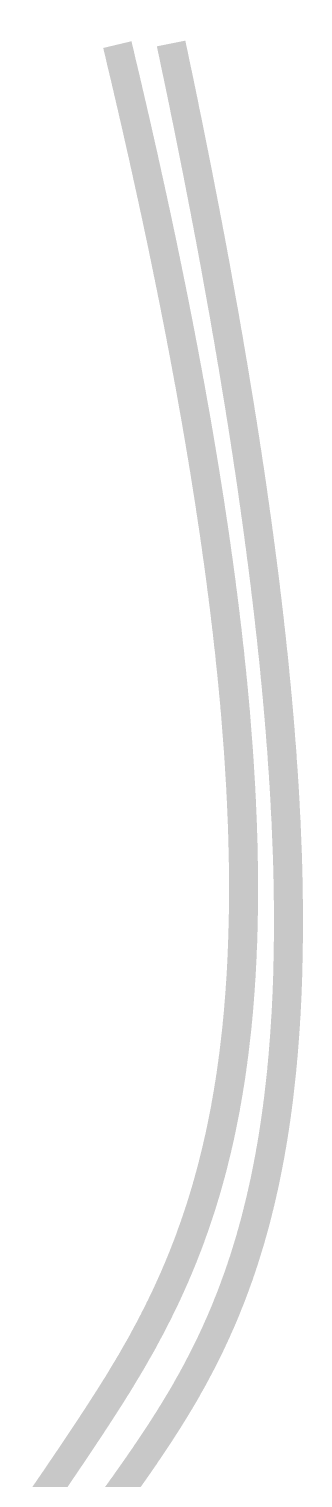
# Model space of a CAD drawing. Header units: inches. Extents: x 2832 to 8547, y -592 to 860.
# Drawn here: x 3437.22 to 3439.58, y 170.05 to 182.54 of the extents above; entities that cross this region are included whole.
import ezdxf

# ---------------------------------------------------------------- set-up
doc = ezdxf.new("R2010")
doc.units = ezdxf.units.IN
doc.header["$LTSCALE"] = 5
doc.header["$MEASUREMENT"] = 0
doc.layers.add('PLYA', color=4, linetype='Continuous')

# ---------------------------------------------------------------- blocks, each defined once
blk = doc.blocks.new('VBA_LIFTING_CORNER_A')
at = {"layer": 'PLYA', "const_width": 0.25}
for points in [[(-1.309, 17.336), (-1.285, 17.369), (-1.261, 17.403), (-1.237, 17.436), (-1.214, 17.469), (-1.19, 17.503), (-1.166, 17.537), (-1.143, 17.57), (-1.119, 17.604), (-1.096, 17.638), (-1.072, 17.672), (-1.049, 17.707), (-1.037, 17.724), (-1.026, 17.741), (-1.014, 17.758), (-1.002, 17.776), (-0.991, 17.793), (-0.979, 17.811), (-0.968, 17.828), (-0.956, 17.846), (-0.944, 17.863), (-0.933, 17.881), (-0.921, 17.899), (-0.91, 17.916), (-0.899, 17.934), (-0.887, 17.952), (-0.876, 17.97), (-0.864, 17.988), (-0.853, 18.006), (-0.842, 18.024), (-0.831, 18.042), (-0.819, 18.061), (-0.808, 18.079), (-0.797, 18.097), (-0.786, 18.116), (-0.775, 18.134), (-0.763, 18.153), (-0.752, 18.172), (-0.741, 18.19), (-0.73, 18.209), (-0.719, 18.228), (-0.708, 18.247), (-0.698, 18.266), (-0.687, 18.286), (-0.676, 18.305), (-0.665, 18.324), (-0.654, 18.344), (-0.644, 18.363), (-0.633, 18.383), (-0.622, 18.403), (-0.612, 18.423), (-0.601, 18.443), (-0.591, 18.463), (-0.58, 18.483), (-0.57, 18.503), (-0.559, 18.524), (-0.549, 18.544), (-0.539, 18.565), (-0.529, 18.585), (-0.518, 18.606), (-0.508, 18.627), (-0.498, 18.648), (-0.488, 18.669), (-0.478, 18.691), (-0.468, 18.712), (-0.458, 18.734), (-0.448, 18.755), (-0.439, 18.777), (-0.429, 18.799), (-0.419, 18.821), (-0.409, 18.843), (-0.4, 18.865), (-0.39, 18.888), (-0.381, 18.91), (-0.371, 18.933), (-0.362, 18.956), (-0.353, 18.979), (-0.344, 19.002), (-0.334, 19.025), (-0.325, 19.049), (-0.316, 19.072), (-0.307, 19.096), (-0.298, 19.12), (-0.289, 19.144), (-0.281, 19.168), (-0.272, 19.192), (-0.263, 19.217), (-0.254, 19.241), (-0.246, 19.266), (-0.242, 19.278), (-0.237, 19.291), (-0.233, 19.303), (-0.229, 19.316), (-0.225, 19.328), (-0.221, 19.341), (-0.216, 19.354), (-0.212, 19.366), (-0.208, 19.379), (-0.204, 19.392), (-0.2, 19.405), (-0.196, 19.418), (-0.192, 19.431), (-0.188, 19.444), (-0.184, 19.457), (-0.18, 19.47), (-0.176, 19.483), (-0.172, 19.496), (-0.168, 19.509), (-0.164, 19.522), (-0.16, 19.535), (-0.156, 19.549), (-0.152, 19.562), (-0.149, 19.575), (-0.145, 19.589), (-0.141, 19.602), (-0.137, 19.616), (-0.133, 19.629), (-0.13, 19.643), (-0.126, 19.657), (-0.122, 19.67), (-0.118, 19.684), (-0.115, 19.698), (-0.111, 19.712), (-0.107, 19.726), (-0.104, 19.74), (-0.1, 19.754), (-0.097, 19.768), (-0.093, 19.782), (-0.09, 19.796), (-0.086, 19.81), (-0.083, 19.824), (-0.079, 19.838), (-0.076, 19.853), (-0.072, 19.867), (-0.069, 19.881), (-0.065, 19.896), (-0.062, 19.91), (-0.059, 19.925), (-0.055, 19.94), (-0.052, 19.954), (-0.049, 19.969), (-0.045, 19.984), (-0.042, 19.998), (-0.039, 20.013), (-0.036, 20.028), (-0.032, 20.043), (-0.029, 20.058), (-0.026, 20.073), (-0.023, 20.088), (-0.02, 20.103), (-0.017, 20.119), (-0.014, 20.134), (-0.011, 20.149), (-0.008, 20.164), (-0.005, 20.18), (-0.002, 20.195), (0.001, 20.211), (0.004, 20.226), (0.007, 20.242), (0.01, 20.258), (0.013, 20.273), (0.016, 20.289), (0.018, 20.305), (0.021, 20.321), (0.024, 20.337), (0.027, 20.353), (0.03, 20.369), (0.032, 20.385), (0.035, 20.401), (0.038, 20.417), (0.04, 20.433), (0.043, 20.45), (0.045, 20.466), (0.048, 20.483), (0.051, 20.499), (0.053, 20.516), (0.056, 20.532), (0.058, 20.549), (0.06, 20.565), (0.063, 20.582), (0.065, 20.599), (0.068, 20.616), (0.07, 20.633), (0.072, 20.65), (0.075, 20.667), (0.077, 20.684), (0.079, 20.701), (0.081, 20.718), (0.084, 20.736), (0.086, 20.753), (0.088, 20.77), (0.09, 20.788), (0.092, 20.805), (0.094, 20.823), (0.096, 20.841), (0.098, 20.858), (0.1, 20.876), (0.102, 20.894), (0.104, 20.912), (0.106, 20.93), (0.108, 20.948), (0.11, 20.966), (0.112, 20.984), (0.114, 21.002), (0.115, 21.02), (0.117, 21.038), (0.119, 21.057), (0.121, 21.075), (0.122, 21.094), (0.124, 21.112), (0.126, 21.131), (0.127, 21.15), (0.129, 21.168), (0.13, 21.187), (0.132, 21.206), (0.133, 21.225), (0.135, 21.244), (0.136, 21.263), (0.138, 21.282), (0.139, 21.301), (0.141, 21.32), (0.142, 21.34), (0.143, 21.359), (0.144, 21.378), (0.146, 21.398), (0.147, 21.418), (0.148, 21.437), (0.149, 21.457), (0.151, 21.477), (0.152, 21.496), (0.153, 21.516), (0.154, 21.536), (0.155, 21.556), (0.156, 21.576), (0.157, 21.597), (0.158, 21.617), (0.159, 21.637), (0.16, 21.658), (0.16, 21.678), (0.161, 21.698), (0.162, 21.719), (0.163, 21.74), (0.164, 21.76), (0.164, 21.781), (0.165, 21.802), (0.166, 21.823), (0.166, 21.844), (0.167, 21.865), (0.167, 21.886), (0.168, 21.907), (0.168, 21.929), (0.169, 21.95), (0.169, 21.971), (0.17, 21.993), (0.17, 22.014), (0.171, 22.036), (0.171, 22.058), (0.171, 22.079), (0.171, 22.101), (0.172, 22.123), (0.172, 22.145), (0.172, 22.167), (0.172, 22.189), (0.172, 22.211), (0.172, 22.234), (0.172, 22.256), (0.172, 22.278), (0.172, 22.301), (0.172, 22.323), (0.172, 22.346), (0.172, 22.369), (0.172, 22.392), (0.172, 22.414), (0.172, 22.437), (0.172, 22.46), (0.171, 22.483), (0.171, 22.507), (0.171, 22.53), (0.17, 22.553), (0.17, 22.576), (0.169, 22.6), (0.169, 22.623), (0.169, 22.647), (0.168, 22.671), (0.167, 22.694), (0.167, 22.718), (0.166, 22.742), (0.166, 22.766), (0.165, 22.79), (0.164, 22.814), (0.163, 22.839), (0.163, 22.863), (0.162, 22.887), (0.161, 22.912), (0.16, 22.936), (0.159, 22.961), (0.158, 22.986), (0.157, 23.01), (0.156, 23.035), (0.155, 23.06), (0.154, 23.085), (0.153, 23.11), (0.152, 23.135), (0.151, 23.161), (0.149, 23.186), (0.148, 23.211), (0.147, 23.237), (0.145, 23.262), (0.144, 23.288), (0.143, 23.314), (0.141, 23.34), (0.14, 23.366), (0.138, 23.392), (0.137, 23.418), (0.135, 23.444), (0.134, 23.47), (0.132, 23.496), (0.13, 23.523), (0.129, 23.549), (0.127, 23.576), (0.125, 23.602), (0.123, 23.629), (0.121, 23.656), (0.119, 23.683), (0.118, 23.71), (0.116, 23.737), (0.114, 23.764), (0.112, 23.791), (0.109, 23.819), (0.107, 23.846), (0.105, 23.873), (0.103, 23.901), (0.101, 23.929), (0.099, 23.956), (0.096, 23.984), (0.094, 24.012), (0.092, 24.04), (0.089, 24.068), (0.087, 24.096), (0.084, 24.125), (0.082, 24.153), (0.079, 24.181), (0.077, 24.21), (0.074, 24.239), (0.071, 24.267), (0.069, 24.296), (0.066, 24.325), (0.063, 24.354), (0.06, 24.383), (0.057, 24.412), (0.055, 24.441), (0.052, 24.471), (0.049, 24.5), (0.046, 24.53), (0.043, 24.559), (0.04, 24.589), (0.036, 24.619), (0.033, 24.649), (0.03, 24.678), (0.027, 24.709), (0.024, 24.739), (0.02, 24.769), (0.017, 24.799), (0.013, 24.83), (0.01, 24.86), (0.007, 24.891), (0.003, 24.921), (0, 24.952), (-0.004, 24.983), (-0.008, 25.014), (-0.011, 25.045), (-0.015, 25.076), (-0.019, 25.107), (-0.023, 25.139), (-0.026, 25.17), (-0.03, 25.202), (-0.034, 25.233), (-0.038, 25.265), (-0.042, 25.297), (-0.046, 25.329), (-0.05, 25.361), (-0.054, 25.393), (-0.059, 25.425), (-0.063, 25.457), (-0.067, 25.49), (-0.071, 25.522), (-0.076, 25.555), (-0.08, 25.587), (-0.084, 25.62), (-0.089, 25.653), (-0.093, 25.686), (-0.098, 25.719), (-0.102, 25.752), (-0.107, 25.785), (-0.112, 25.819), (-0.116, 25.852), (-0.121, 25.886), (-0.126, 25.919), (-0.131, 25.953), (-0.135, 25.987), (-0.14, 26.021), (-0.145, 26.055), (-0.15, 26.089), (-0.155, 26.123), (-0.16, 26.158), (-0.165, 26.192), (-0.171, 26.227), (-0.176, 26.261), (-0.181, 26.296), (-0.186, 26.331), (-0.192, 26.366), (-0.197, 26.401), (-0.202, 26.436), (-0.208, 26.471), (-0.213, 26.506), (-0.219, 26.542), (-0.224, 26.577), (-0.23, 26.613), (-0.236, 26.649), (-0.242, 26.685), (-0.247, 26.721), (-0.253, 26.757), (-0.259, 26.793), (-0.265, 26.829), (-0.271, 26.865), (-0.277, 26.902), (-0.283, 26.938), (-0.289, 26.975), (-0.295, 27.012), (-0.301, 27.049), (-0.307, 27.086), (-0.314, 27.123), (-0.32, 27.16), (-0.326, 27.197), (-0.333, 27.235), (-0.339, 27.272), (-0.345, 27.31), (-0.352, 27.348), (-0.359, 27.385), (-0.365, 27.423), (-0.372, 27.461), (-0.378, 27.499), (-0.385, 27.538), (-0.392, 27.576), (-0.399, 27.614), (-0.406, 27.653), (-0.413, 27.692), (-0.42, 27.731), (-0.427, 27.769), (-0.434, 27.808), (-0.441, 27.848), (-0.448, 27.887), (-0.455, 27.926), (-0.462, 27.966), (-0.47, 28.005), (-0.477, 28.045), (-0.484, 28.084), (-0.492, 28.124), (-0.499, 28.164), (-0.507, 28.204), (-0.515, 28.245), (-0.522, 28.285), (-0.53, 28.325), (-0.538, 28.366), (-0.545, 28.407), (-0.553, 28.447), (-0.561, 28.488), (-0.569, 28.529), (-0.577, 28.57), (-0.585, 28.611), (-0.593, 28.653), (-0.601, 28.694), (-0.609, 28.736), (-0.617, 28.777), (-0.626, 28.819), (-0.634, 28.861), (-0.642, 28.903), (-0.651, 28.945), (-0.659, 28.987), (-0.668, 29.03), (-0.676, 29.072), (-0.685, 29.115), (-0.693, 29.157), (-0.702, 29.2), (-0.711, 29.243), (-0.72, 29.286), (-0.728, 29.329), (-0.737, 29.372), (-0.746, 29.416), (-0.755, 29.459), (-0.764, 29.503), (-0.773, 29.546), (-0.782, 29.59), (-0.792, 29.634), (-0.801, 29.678), (-0.81, 29.722), (-0.819, 29.767), (-0.829, 29.811), (-0.838, 29.856)], [(-1.937, 17.334), (-1.913, 17.368), (-1.889, 17.403), (-1.865, 17.438), (-1.841, 17.473), (-1.817, 17.508), (-1.794, 17.543), (-1.77, 17.578), (-1.746, 17.613), (-1.722, 17.649), (-1.698, 17.684), (-1.675, 17.719), (-1.651, 17.755), (-1.627, 17.79), (-1.603, 17.826), (-1.58, 17.862), (-1.556, 17.897), (-1.532, 17.933), (-1.509, 17.969), (-1.485, 18.005), (-1.462, 18.041), (-1.438, 18.078), (-1.415, 18.114), (-1.391, 18.151), (-1.38, 18.169), (-1.368, 18.187), (-1.356, 18.206), (-1.345, 18.224), (-1.333, 18.243), (-1.322, 18.261), (-1.31, 18.28), (-1.298, 18.298), (-1.287, 18.317), (-1.275, 18.336), (-1.264, 18.355), (-1.253, 18.374), (-1.241, 18.393), (-1.23, 18.412), (-1.218, 18.431), (-1.207, 18.45), (-1.196, 18.469), (-1.184, 18.488), (-1.173, 18.507), (-1.162, 18.527), (-1.151, 18.546), (-1.14, 18.566), (-1.129, 18.585), (-1.117, 18.605), (-1.106, 18.625), (-1.095, 18.644), (-1.084, 18.664), (-1.073, 18.684), (-1.063, 18.704), (-1.052, 18.724), (-1.041, 18.745), (-1.03, 18.765), (-1.019, 18.785), (-1.008, 18.806), (-0.998, 18.826), (-0.987, 18.847), (-0.977, 18.868), (-0.966, 18.889), (-0.955, 18.909), (-0.945, 18.93), (-0.935, 18.952), (-0.924, 18.973), (-0.914, 18.994), (-0.904, 19.015), (-0.893, 19.037), (-0.883, 19.059), (-0.873, 19.08), (-0.863, 19.102), (-0.853, 19.124), (-0.843, 19.146), (-0.833, 19.168), (-0.823, 19.191), (-0.813, 19.213), (-0.803, 19.235), (-0.794, 19.258), (-0.784, 19.281), (-0.774, 19.304), (-0.765, 19.327), (-0.755, 19.35), (-0.746, 19.373), (-0.736, 19.396), (-0.727, 19.42), (-0.718, 19.443), (-0.709, 19.467), (-0.699, 19.491), (-0.69, 19.515), (-0.681, 19.539), (-0.672, 19.563), (-0.664, 19.588), (-0.655, 19.612), (-0.646, 19.637), (-0.637, 19.661), (-0.629, 19.686), (-0.62, 19.712), (-0.612, 19.737), (-0.603, 19.762), (-0.595, 19.788), (-0.586, 19.813), (-0.578, 19.839), (-0.57, 19.865), (-0.562, 19.891), (-0.558, 19.904), (-0.554, 19.918), (-0.55, 19.931), (-0.546, 19.944), (-0.542, 19.957), (-0.538, 19.971), (-0.534, 19.984), (-0.53, 19.997), (-0.527, 20.011), (-0.523, 20.024), (-0.519, 20.038), (-0.515, 20.051), (-0.511, 20.065), (-0.508, 20.079), (-0.504, 20.092), (-0.5, 20.106), (-0.496, 20.12), (-0.493, 20.134), (-0.489, 20.147), (-0.485, 20.161), (-0.482, 20.175), (-0.478, 20.189), (-0.475, 20.203), (-0.471, 20.217), (-0.468, 20.231), (-0.464, 20.246), (-0.461, 20.26), (-0.457, 20.274), (-0.454, 20.288), (-0.45, 20.303), (-0.447, 20.317), (-0.443, 20.331), (-0.44, 20.346), (-0.437, 20.36), (-0.433, 20.375), (-0.43, 20.389), (-0.427, 20.404), (-0.423, 20.419), (-0.42, 20.433), (-0.417, 20.448), (-0.414, 20.463), (-0.411, 20.478), (-0.407, 20.493), (-0.404, 20.508), (-0.401, 20.523), (-0.398, 20.538), (-0.395, 20.553), (-0.392, 20.568), (-0.389, 20.583), (-0.386, 20.598), (-0.383, 20.614), (-0.38, 20.629), (-0.377, 20.644), (-0.374, 20.66), (-0.371, 20.675), (-0.368, 20.691), (-0.366, 20.706), (-0.363, 20.722), (-0.36, 20.738), (-0.357, 20.753), (-0.355, 20.769), (-0.352, 20.785), (-0.349, 20.801), (-0.346, 20.817), (-0.344, 20.833), (-0.341, 20.849), (-0.339, 20.865), (-0.336, 20.881), (-0.333, 20.897), (-0.331, 20.913), (-0.328, 20.929), (-0.326, 20.946), (-0.323, 20.962), (-0.321, 20.979), (-0.319, 20.995), (-0.316, 21.012), (-0.314, 21.028), (-0.312, 21.045), (-0.309, 21.061), (-0.307, 21.078), (-0.305, 21.095), (-0.303, 21.112), (-0.3, 21.129), (-0.298, 21.146), (-0.296, 21.163), (-0.294, 21.18), (-0.292, 21.197), (-0.29, 21.214), (-0.288, 21.231), (-0.286, 21.248), (-0.284, 21.266), (-0.282, 21.283), (-0.28, 21.3), (-0.278, 21.318), (-0.276, 21.335), (-0.274, 21.353), (-0.272, 21.371), (-0.27, 21.388), (-0.269, 21.406), (-0.267, 21.424), (-0.265, 21.442), (-0.263, 21.46), (-0.262, 21.478), (-0.26, 21.496), (-0.258, 21.514), (-0.257, 21.532), (-0.255, 21.55), (-0.254, 21.569), (-0.252, 21.587), (-0.251, 21.605), (-0.249, 21.624), (-0.248, 21.642), (-0.247, 21.661), (-0.245, 21.679), (-0.244, 21.698), (-0.243, 21.717), (-0.241, 21.736), (-0.24, 21.755), (-0.239, 21.773), (-0.238, 21.792), (-0.236, 21.811), (-0.235, 21.831), (-0.234, 21.85), (-0.233, 21.869), (-0.232, 21.888), (-0.231, 21.908), (-0.23, 21.927), (-0.229, 21.946), (-0.228, 21.966), (-0.227, 21.985), (-0.226, 22.005), (-0.226, 22.025), (-0.225, 22.045), (-0.224, 22.064), (-0.223, 22.084), (-0.222, 22.104), (-0.222, 22.124), (-0.221, 22.144), (-0.221, 22.164), (-0.22, 22.185), (-0.219, 22.205), (-0.219, 22.225), (-0.218, 22.246), (-0.218, 22.266), (-0.217, 22.287), (-0.217, 22.307), (-0.217, 22.328), (-0.216, 22.349), (-0.216, 22.369), (-0.216, 22.39), (-0.215, 22.411), (-0.215, 22.432), (-0.215, 22.453), (-0.215, 22.474), (-0.215, 22.495), (-0.215, 22.517), (-0.214, 22.538), (-0.214, 22.559), (-0.214, 22.581), (-0.214, 22.602), (-0.215, 22.624), (-0.215, 22.645), (-0.215, 22.667), (-0.215, 22.689), (-0.215, 22.711), (-0.215, 22.733), (-0.216, 22.755), (-0.216, 22.777), (-0.216, 22.799), (-0.217, 22.821), (-0.217, 22.843), (-0.217, 22.866), (-0.218, 22.888), (-0.218, 22.91), (-0.219, 22.933), (-0.219, 22.956), (-0.22, 22.978), (-0.221, 23.001), (-0.221, 23.024), (-0.222, 23.047), (-0.223, 23.07), (-0.224, 23.093), (-0.224, 23.116), (-0.225, 23.139), (-0.226, 23.162), (-0.227, 23.185), (-0.228, 23.209), (-0.229, 23.232), (-0.23, 23.256), (-0.231, 23.279), (-0.232, 23.303), (-0.233, 23.327), (-0.234, 23.35), (-0.235, 23.374), (-0.237, 23.398), (-0.238, 23.422), (-0.239, 23.446), (-0.24, 23.47), (-0.242, 23.495), (-0.243, 23.519), (-0.245, 23.543), (-0.246, 23.568), (-0.248, 23.592), (-0.249, 23.617), (-0.251, 23.642), (-0.252, 23.666), (-0.254, 23.691), (-0.256, 23.716), (-0.257, 23.741), (-0.259, 23.766), (-0.261, 23.791), (-0.263, 23.817), (-0.265, 23.842), (-0.267, 23.867), (-0.269, 23.893), (-0.271, 23.918), (-0.273, 23.944), (-0.275, 23.969), (-0.277, 23.995), (-0.279, 24.021), (-0.281, 24.047), (-0.283, 24.073), (-0.285, 24.099), (-0.288, 24.125), (-0.29, 24.151), (-0.292, 24.178), (-0.295, 24.204), (-0.297, 24.23), (-0.3, 24.257), (-0.302, 24.283), (-0.305, 24.31), (-0.307, 24.337), (-0.31, 24.364), (-0.313, 24.391), (-0.315, 24.418), (-0.318, 24.445), (-0.321, 24.472), (-0.324, 24.499), (-0.327, 24.526), (-0.33, 24.554), (-0.332, 24.581), (-0.335, 24.609), (-0.338, 24.637), (-0.342, 24.664), (-0.345, 24.692), (-0.348, 24.72), (-0.351, 24.748), (-0.354, 24.776), (-0.357, 24.804), (-0.361, 24.832), (-0.364, 24.861), (-0.368, 24.889), (-0.371, 24.918), (-0.374, 24.946), (-0.378, 24.975), (-0.381, 25.003), (-0.385, 25.032), (-0.389, 25.061), (-0.392, 25.09), (-0.396, 25.119), (-0.4, 25.148), (-0.404, 25.178), (-0.407, 25.207), (-0.411, 25.236), (-0.415, 25.266), (-0.419, 25.295), (-0.423, 25.325), (-0.427, 25.355), (-0.431, 25.384), (-0.435, 25.414), (-0.44, 25.444), (-0.444, 25.474), (-0.448, 25.505), (-0.452, 25.535), (-0.457, 25.565), (-0.461, 25.596), (-0.465, 25.626), (-0.47, 25.657), (-0.474, 25.687), (-0.479, 25.718), (-0.484, 25.749), (-0.488, 25.78), (-0.493, 25.811), (-0.498, 25.842), (-0.502, 25.873), (-0.507, 25.905), (-0.512, 25.936), (-0.517, 25.968), (-0.522, 25.999), (-0.527, 26.031), (-0.532, 26.063), (-0.537, 26.094), (-0.542, 26.126), (-0.547, 26.158), (-0.552, 26.19), (-0.558, 26.223), (-0.563, 26.255), (-0.568, 26.287), (-0.574, 26.32), (-0.579, 26.352), (-0.585, 26.385), (-0.59, 26.418), (-0.596, 26.451), (-0.601, 26.484), (-0.607, 26.517), (-0.613, 26.55), (-0.618, 26.583), (-0.624, 26.616), (-0.63, 26.65), (-0.636, 26.683), (-0.642, 26.717), (-0.648, 26.75), (-0.654, 26.784), (-0.66, 26.818), (-0.666, 26.852), (-0.672, 26.886), (-0.678, 26.92), (-0.685, 26.954), (-0.691, 26.989), (-0.697, 27.023), (-0.704, 27.058), (-0.71, 27.092), (-0.717, 27.127), (-0.723, 27.162), (-0.73, 27.197), (-0.736, 27.232), (-0.743, 27.267), (-0.75, 27.302), (-0.756, 27.337), (-0.763, 27.373), (-0.77, 27.408), (-0.777, 27.444), (-0.784, 27.479), (-0.791, 27.515), (-0.798, 27.551), (-0.805, 27.587), (-0.812, 27.623), (-0.819, 27.659), (-0.827, 27.696), (-0.834, 27.732), (-0.841, 27.768), (-0.849, 27.805), (-0.856, 27.842), (-0.864, 27.878), (-0.871, 27.915), (-0.879, 27.952), (-0.886, 27.989), (-0.894, 28.026), (-0.902, 28.064), (-0.909, 28.101), (-0.917, 28.138), (-0.925, 28.176), (-0.933, 28.214), (-0.941, 28.251), (-0.949, 28.289), (-0.957, 28.327), (-0.965, 28.365), (-0.973, 28.403), (-0.982, 28.442), (-0.99, 28.48), (-0.998, 28.519), (-1.007, 28.557), (-1.015, 28.596), (-1.024, 28.635), (-1.032, 28.673), (-1.041, 28.712), (-1.049, 28.751), (-1.058, 28.791), (-1.067, 28.83), (-1.075, 28.869), (-1.084, 28.909), (-1.093, 28.948), (-1.102, 28.988), (-1.111, 29.028), (-1.12, 29.068), (-1.129, 29.108), (-1.138, 29.148), (-1.147, 29.188), (-1.157, 29.229), (-1.166, 29.269), (-1.175, 29.31), (-1.185, 29.35), (-1.194, 29.391), (-1.204, 29.432), (-1.213, 29.473), (-1.223, 29.514), (-1.232, 29.555), (-1.242, 29.596), (-1.252, 29.638), (-1.262, 29.679), (-1.272, 29.721), (-1.281, 29.763), (-1.291, 29.804), (-1.301, 29.846)]]:
    blk.add_lwpolyline(points, dxfattribs=at)

msp = doc.modelspace()

# ---------------------------------------------------------------- block references
at = {"layer": 'PLYA'}
msp.add_blockref('VBA_LIFTING_CORNER_A', (3439.28112, 152.55835), dxfattribs=at)

doc.saveas('drawing.dxf')
